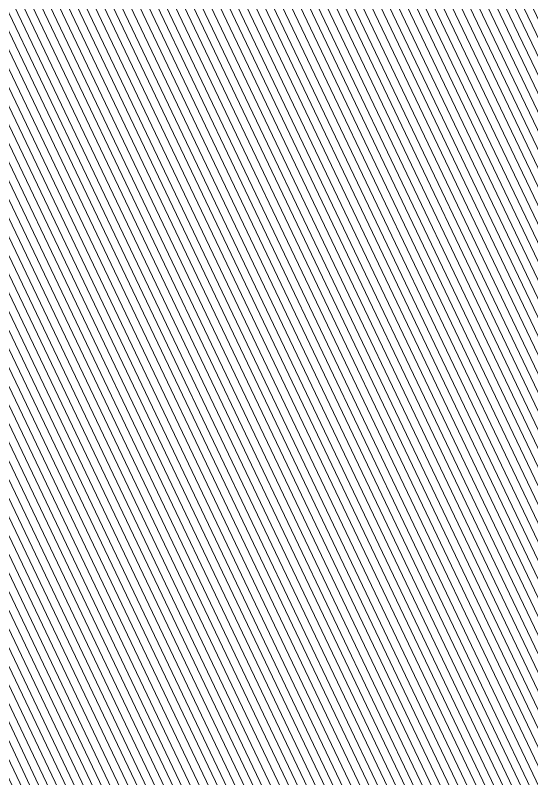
# Model space of a CAD drawing. Header units: metres. Extents: x 678805 to 1359287, y 2747329 to 5497370.
# Drawn here: x 679431.641 to 679433.169, y 2747440.352 to 2747442.609 of the extents above; entities that cross this region are included whole.
import ezdxf

# ---------------------------------------------------------------- set-up
doc = ezdxf.new("R2010")
doc.units = ezdxf.units.M
doc.layers.add('02-L-Waterfeatures 01', color=7, linetype='Continuous', true_color=0x4da6ff)
doc.layers.add('XREF_MON_WATERFEATURE$0$3-TR terra compactada', color=45, linetype='Continuous', lineweight=0)

# ---------------------------------------------------------------- blocks, each defined once
blk = doc.blocks.new('XREF_MON_WATERFEATURE$0$View P1')
at = {"layer": 'XREF_MON_WATERFEATURE$0$3-TR terra compactada'}
h = blk.add_hatch(dxfattribs=at)
h.set_pattern_fill('LINE', color=256, scale=0.007499999999999999, angle=-115.5575462493456, style=0)
h.set_pattern_definition([(3.66378788500146e-05, (-26.97329562623054, -17.13623808929697), (-1.522694161038007e-08, 0.02381249999999513), [])])
h.paths.add_polyline_path([(34.41064929263666, 6.984919309616089e-10), (34.41064929263666, 7.090219076024368), (29.92329468252137, 7.011460061883554), (29.92329468298703, 6.260207292158157), (27.12664042413235, 6.260207292158157), (27.12664042413235, 5.60941800288856), (21.65944042569026, 5.609418003121391), (21.65944042569026, 4.958628713386133), (16.19224042538553, 4.958628713851795), (16.19224042538553, 4.386846190784127), (10.06946854665875, 4.386846198001876), (10.06946854665875, 4.736846192041412), (10.72050920827314, 4.736846190877259), (10.72050921013579, 5.583192354766652), (10.46590279601514, 5.583192354300991), (3.171591598540545, 3.266520275967196), (3.171591598540545, 2.633998685283586), (2.220548637211323, 2.633998685050756), (2.220548637211323, 3.232379126129672), (2.219900731928647, 3.162678002379835), (1.84559687320143, 3.162678002147004), (-1.396983861923218e-09, 3.198383478680626), (0, 0)])
blk = doc.blocks.new('XREF_MON_WATERFEATURE')
at = {"rotation": 115.5575828872244}
blk.add_blockref('XREF_MON_WATERFEATURE$0$View P1', (679451.7259588618, 2747414.495475429), dxfattribs=at)

msp = doc.modelspace()

# ---------------------------------------------------------------- block references
at = {"layer": '02-L-Waterfeatures 01', "color": 18, "true_color": 0x000000}
msp.add_blockref('XREF_MON_WATERFEATURE', (0, 0), dxfattribs=at)

doc.saveas('drawing.dxf')
